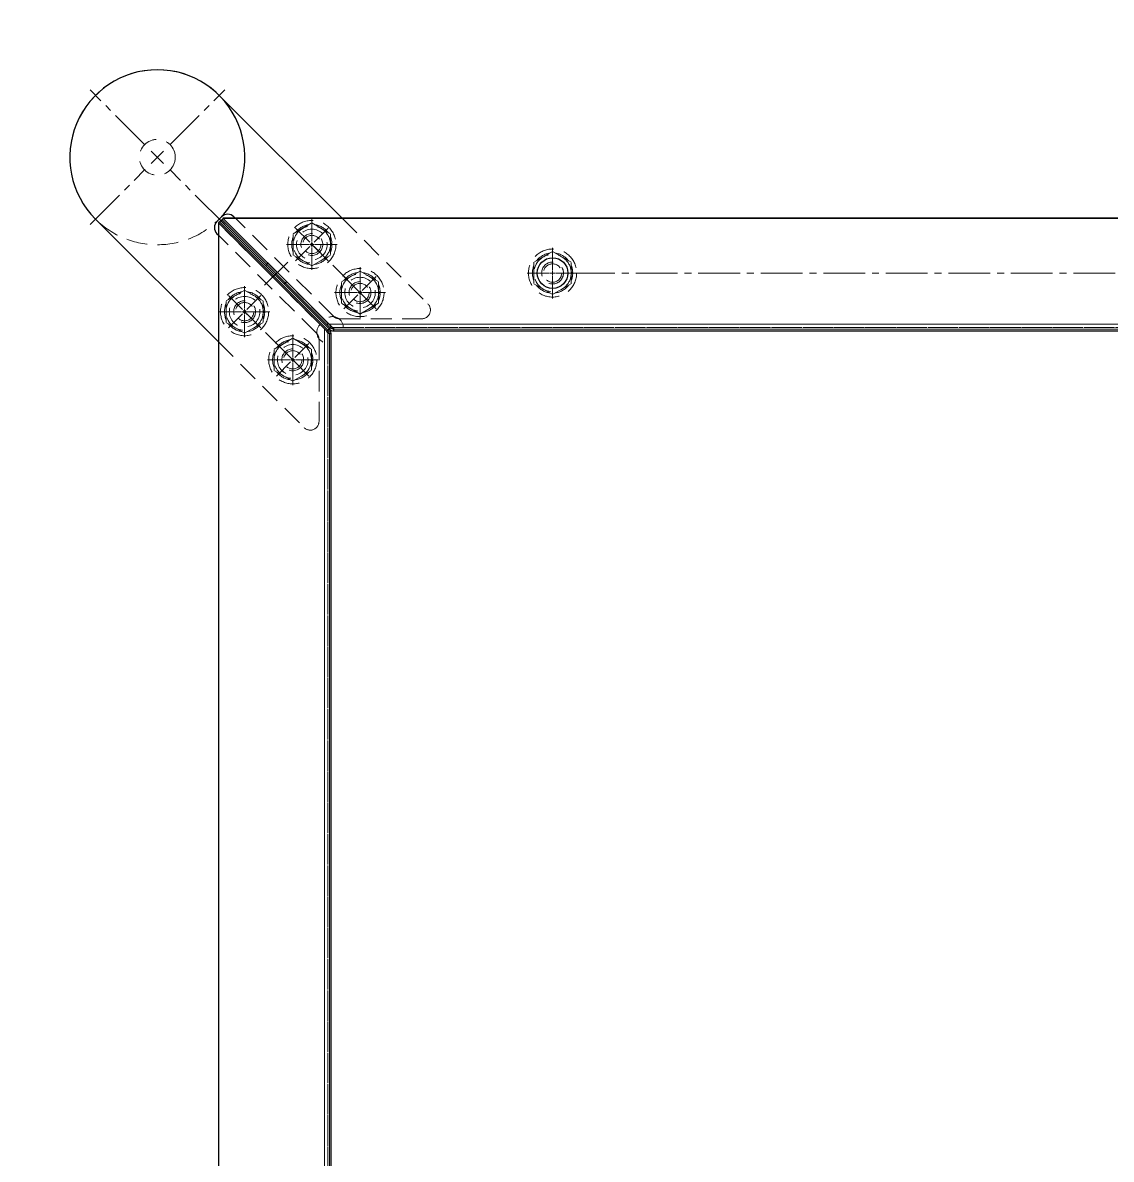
# Model space of a CAD drawing. Header units: millimetres. Extents: x 0 to 51411, y 0 to 16902.
# Drawn here: x 5780 to 6277, y 8065 to 8584 of the extents above; entities that cross this region are included whole.
import ezdxf

# ---------------------------------------------------------------- set-up
doc = ezdxf.new("R2010")
doc.units = ezdxf.units.MM
doc.linetypes.add('CENTER2', pattern=[28.575, 19.05, -3.175, 3.175, -3.175])
doc.linetypes.add('HIDDEN2', pattern=[4.7625, 3.175, -1.5875])
for name, color, linetype, lineweight in [('01_外形線', 7, 'Continuous', 25), ('03_かくれ線', 6, 'HIDDEN2', 13), ('04_中心線', 1, 'CENTER2', 9)]:
    doc.layers.add(name, color=color, linetype=linetype, lineweight=lineweight)
doc.layers.add('10_補助線', color=8, linetype='Continuous', lineweight=13, plot=False)

# ---------------------------------------------------------------- blocks, each defined once
blk = doc.blocks.new('*U419')
at = {"layer": '04_中心線', "color": 0, "linetype": 'CENTER2', "transparency": 16777216}
for p, q in [((0, 1.4), (0, 10.5)), ((-10.5, 0), (-1.4, 0)), ((1.4, 0), (10.5, 0)), ((0, -10.5), (0, -1.4))]:
    blk.add_line(p, q, dxfattribs=at)
at = {"layer": '04_中心線', "color": 0, "linetype": 'Continuous', "transparency": 16777216}
for p, q in [((-0.7, 0), (0.7, 0)), ((0, -0.7), (0, 0.7))]:
    blk.add_line(p, q, dxfattribs=at)
blk = doc.blocks.new('*U386')
at = {"layer": '04_中心線', "color": 0, "linetype": 'CENTER2', "transparency": 16777216}
for p, q in [((0, 1.4), (0, 10.5)), ((-10.5, 0), (-1.4, 0)), ((1.4, 0), (10.5, 0)), ((0, -10.5), (0, -1.4))]:
    blk.add_line(p, q, dxfattribs=at)
at = {"layer": '04_中心線', "color": 0, "linetype": 'Continuous', "transparency": 16777216}
for p, q in [((-0.7, 0), (0.7, 0)), ((0, -0.7), (0, 0.7))]:
    blk.add_line(p, q, dxfattribs=at)
blk = doc.blocks.new('*U416')
at = {"layer": '04_中心線', "color": 0, "linetype": 'CENTER2', "transparency": 16777216}
for p, q in [((0, 1.4), (0, 10.5)), ((-10.5, 0), (-1.4, 0)), ((1.4, 0), (10.5, 0)), ((0, -10.5), (0, -1.4))]:
    blk.add_line(p, q, dxfattribs=at)
at = {"layer": '04_中心線', "color": 0, "linetype": 'Continuous', "transparency": 16777216}
for p, q in [((-0.7, 0), (0.7, 0)), ((0, -0.7), (0, 0.7))]:
    blk.add_line(p, q, dxfattribs=at)
blk = doc.blocks.new('*U392')
at = {"layer": '04_中心線', "color": 0, "linetype": 'CENTER2', "transparency": 16777216}
for p, q in [((0, 2.2), (0, 11.59)), ((-11.59, 0), (-2.2, 0)), ((0, -11.59), (0, -2.2)), ((2.2, 0), (11.59, 0))]:
    blk.add_line(p, q, dxfattribs=at)
at = {"layer": '04_中心線', "color": 0, "linetype": 'Continuous', "transparency": 16777216}
for p, q in [((0, -1.1), (0, 1.1)), ((-1.1, 0), (1.1, 0))]:
    blk.add_line(p, q, dxfattribs=at)
blk = doc.blocks.new('*U393')
at = {"layer": '04_中心線', "color": 0, "linetype": 'CENTER2', "transparency": 16777216}
for p, q in [((0, 2.2), (0, 11.59)), ((-11.59, 0), (-2.2, 0)), ((0, -11.59), (0, -2.2)), ((2.2, 0), (11.59, 0))]:
    blk.add_line(p, q, dxfattribs=at)
at = {"layer": '04_中心線', "color": 0, "linetype": 'Continuous', "transparency": 16777216}
for p, q in [((0, -1.1), (0, 1.1)), ((-1.1, 0), (1.1, 0))]:
    blk.add_line(p, q, dxfattribs=at)
blk = doc.blocks.new('*U401')
at = {"layer": '04_中心線', "color": 0, "linetype": 'CENTER2', "transparency": 16777216}
for p, q in [((0, 8), (0, 43.5)), ((-43.5, 0), (-8, 0)), ((8, 0), (43.5, 0)), ((0, -43.5), (0, -8))]:
    blk.add_line(p, q, dxfattribs=at)
at = {"layer": '04_中心線', "color": 0, "linetype": 'Continuous', "transparency": 16777216}
for p, q in [((-4, 0), (4, 0)), ((0, -4), (0, 4))]:
    blk.add_line(p, q, dxfattribs=at)
blk = doc.blocks.new('*U394')
at = {"layer": '04_中心線', "color": 0, "linetype": 'CENTER2', "transparency": 16777216}
for p, q in [((0, 1.4), (0, 10.5)), ((-10.5, 0), (-1.4, 0)), ((1.4, 0), (10.5, 0)), ((0, -10.5), (0, -1.4))]:
    blk.add_line(p, q, dxfattribs=at)
at = {"layer": '04_中心線', "color": 0, "linetype": 'Continuous', "transparency": 16777216}
for p, q in [((-0.7, 0), (0.7, 0)), ((0, -0.7), (0, 0.7))]:
    blk.add_line(p, q, dxfattribs=at)
blk = doc.blocks.new('*U400')
at = {"layer": '04_中心線', "color": 0, "linetype": 'CENTER2', "transparency": 16777216}
for p, q in [((0, 1.4), (0, 10.5)), ((-10.5, 0), (-1.4, 0)), ((1.4, 0), (10.5, 0)), ((0, -10.5), (0, -1.4))]:
    blk.add_line(p, q, dxfattribs=at)
at = {"layer": '04_中心線', "color": 0, "linetype": 'Continuous', "transparency": 16777216}
for p, q in [((-0.7, 0), (0.7, 0)), ((0, -0.7), (0, 0.7))]:
    blk.add_line(p, q, dxfattribs=at)
blk = doc.blocks.new('*U399')
at = {"layer": '04_中心線', "color": 0, "linetype": 'CENTER2', "transparency": 16777216}
for p, q in [((0, 2.2), (0, 11.59)), ((-11.59, 0), (-2.2, 0)), ((0, -11.59), (0, -2.2)), ((2.2, 0), (11.59, 0))]:
    blk.add_line(p, q, dxfattribs=at)
at = {"layer": '04_中心線', "color": 0, "linetype": 'Continuous', "transparency": 16777216}
for p, q in [((0, -1.1), (0, 1.1)), ((-1.1, 0), (1.1, 0))]:
    blk.add_line(p, q, dxfattribs=at)
blk = doc.blocks.new('*U407')
at = {"layer": '04_中心線', "color": 0, "linetype": 'CENTER2', "transparency": 16777216}
for p, q in [((0, 8), (0, 43.5)), ((-43.5, 0), (-8, 0)), ((8, 0), (43.5, 0)), ((0, -43.5), (0, -8))]:
    blk.add_line(p, q, dxfattribs=at)
at = {"layer": '04_中心線', "color": 0, "linetype": 'Continuous', "transparency": 16777216}
for p, q in [((-4, 0), (4, 0)), ((0, -4), (0, 4))]:
    blk.add_line(p, q, dxfattribs=at)
blk = doc.blocks.new('*U424')
at = {"layer": '04_中心線', "color": 0, "linetype": 'CENTER2', "transparency": 16777216}
for p, q in [((0, 1.4), (0, 10.5)), ((-10.5, 0), (-1.4, 0)), ((1.4, 0), (10.5, 0)), ((0, -10.5), (0, -1.4))]:
    blk.add_line(p, q, dxfattribs=at)
at = {"layer": '04_中心線', "color": 0, "linetype": 'Continuous', "transparency": 16777216}
for p, q in [((-0.7, 0), (0.7, 0)), ((0, -0.7), (0, 0.7))]:
    blk.add_line(p, q, dxfattribs=at)
blk = doc.blocks.new('*U406')
at = {"layer": '04_中心線', "color": 0, "linetype": 'CENTER2', "transparency": 16777216}
for p, q in [((0, 1.4), (0, 10.5)), ((-10.5, 0), (-1.4, 0)), ((1.4, 0), (10.5, 0)), ((0, -10.5), (0, -1.4))]:
    blk.add_line(p, q, dxfattribs=at)
at = {"layer": '04_中心線', "color": 0, "linetype": 'Continuous', "transparency": 16777216}
for p, q in [((-0.7, 0), (0.7, 0)), ((0, -0.7), (0, 0.7))]:
    blk.add_line(p, q, dxfattribs=at)
blk = doc.blocks.new('*U429')
at = {"layer": '04_中心線', "color": 0, "linetype": 'CENTER2', "transparency": 16777216}
for p, q in [((0, 1.4), (0, 10.5)), ((-10.5, 0), (-1.4, 0)), ((1.4, 0), (10.5, 0)), ((0, -10.5), (0, -1.4))]:
    blk.add_line(p, q, dxfattribs=at)
at = {"layer": '04_中心線', "color": 0, "linetype": 'Continuous', "transparency": 16777216}
for p, q in [((-0.7, 0), (0.7, 0)), ((0, -0.7), (0, 0.7))]:
    blk.add_line(p, q, dxfattribs=at)
blk = doc.blocks.new('*U428')
at = {"layer": '04_中心線', "color": 0, "linetype": 'CENTER2', "transparency": 16777216}
for p, q in [((0, 1.4), (0, 10.5)), ((-10.5, 0), (-1.4, 0)), ((1.4, 0), (10.5, 0)), ((0, -10.5), (0, -1.4))]:
    blk.add_line(p, q, dxfattribs=at)
at = {"layer": '04_中心線', "color": 0, "linetype": 'Continuous', "transparency": 16777216}
for p, q in [((-0.7, 0), (0.7, 0)), ((0, -0.7), (0, 0.7))]:
    blk.add_line(p, q, dxfattribs=at)
blk = doc.blocks.new('*U432')
at = {"layer": '04_中心線', "color": 0, "linetype": 'CENTER2', "transparency": 16777216}
for p, q in [((0, 2.2), (0, 11.59)), ((-11.59, 0), (-2.2, 0)), ((0, -11.59), (0, -2.2)), ((2.2, 0), (11.59, 0))]:
    blk.add_line(p, q, dxfattribs=at)
at = {"layer": '04_中心線', "color": 0, "linetype": 'Continuous', "transparency": 16777216}
for p, q in [((0, -1.1), (0, 1.1)), ((-1.1, 0), (1.1, 0))]:
    blk.add_line(p, q, dxfattribs=at)
blk = doc.blocks.new('*U425')
at = {"layer": '04_中心線', "color": 0, "linetype": 'CENTER2', "transparency": 16777216}
for p, q in [((0, 2.2), (0, 11.59)), ((-11.59, 0), (-2.2, 0)), ((0, -11.59), (0, -2.2)), ((2.2, 0), (11.59, 0))]:
    blk.add_line(p, q, dxfattribs=at)
at = {"layer": '04_中心線', "color": 0, "linetype": 'Continuous', "transparency": 16777216}
for p, q in [((0, -1.1), (0, 1.1)), ((-1.1, 0), (1.1, 0))]:
    blk.add_line(p, q, dxfattribs=at)

msp = doc.modelspace()

# ---------------------------------------------------------------- linework, layer by layer
at = {"layer": '01_外形線'}
for p, q in [((5869.654, 8551.085), (5925.809, 8494.93)), ((5813.086, 8494.517), (5869.241, 8438.362)), ((5868.595, 8493.458), (5869.654, 8494.517)), ((5870.361, 8493.807), (5869.301, 8492.746)), ((5869.301, 8492.746), (5917.737, 8444.309)), ((5869.301, 8492.746), (5869.301, 7591.63)), ((5917.737, 8444.309), (5869.301, 8492.746)), ((5870.713, 8495.576), (5869.654, 8494.517)), ((5870.361, 8493.807), (5871.422, 8494.867)), ((5870.361, 8493.807), (5919.859, 8444.309)), ((5870.361, 8493.807), (5919.859, 8444.309)), ((5871.422, 8494.867), (5919.859, 8446.43)), ((6772.538, 8494.867), (5871.422, 8494.867)), ((5871.422, 8494.867), (5919.859, 8446.43)), ((5876.37, 8495.576), (5877.016, 8494.93)), ((5868.595, 8487.801), (5869.241, 8487.155)), ((5920.737, 7642.188), (5920.737, 8442.188)), ((5921.98, 8443.43), (6721.98, 8443.43))]:
    msp.add_line(p, q, dxfattribs=at)
for points in [[(5869.301, 8492.746), (5869.237, 8492.809), (5869.237, 7591.566), (5869.301, 7591.63)], [(6772.538, 8494.867), (6772.601, 8494.93), (5871.359, 8494.93), (5871.422, 8494.867)]]:
    msp.add_lwpolyline(points, dxfattribs=at)
msp.add_circle((6021.98, 8469.867), 7, dxfattribs=at)
for centre, radius, start, end in [((5841.37, 8522.801), 40, 315, 225), ((5871.424, 8490.629), 4, 135, 225), ((5873.542, 8492.747), 4, 45, 135), ((5926.561, 8452.031), 8.734, 219.88575, 233.02791), ((5912.137, 8437.607), 8.734, 36.97209, 50.11425), ((5920.679, 8444.342), 2.155, 223.44471, 271.54875), ((5921.98, 8446.43), 3, 225, 270), ((5917.737, 8442.188), 3, 0, 45), ((5919.826, 8443.489), 2.155, 358.45125, 46.55529)]:
    msp.add_arc(centre, radius, start, end, dxfattribs=at)
at = {"layer": '03_かくれ線', "ltscale": 3}
for p, q in [((5921.844, 8450.102), (5877.016, 8494.93)), ((5925.809, 8494.93), (5964.981, 8455.759)), ((5914.069, 8442.327), (5869.241, 8487.155)), ((5924.672, 8448.93), (5962.152, 8448.93)), ((5919.237, 7642.188), (5919.237, 8442.188)), ((5921.98, 8444.93), (6721.98, 8444.93)), ((5869.241, 8438.362), (5908.412, 8399.19)), ((5915.241, 8439.499), (5915.241, 8402.019))]:
    msp.add_line(p, q, dxfattribs=at)
at = {"layer": '03_かくれ線'}
for p, q in [((5890.867, 8473.3), (5891.928, 8474.361)), ((5899.354, 8464.816), (5900.414, 8465.877))]:
    msp.add_line(p, q, dxfattribs=at)
at = {"layer": '03_かくれ線', "ltscale": 3}
for points in [[(5869.301, 7591.63), (5915.702, 7638.031, -0.6681786), (5919.237, 7646.566), (5919.237, 8437.809, -0.6681786), (5915.702, 8446.345), (5869.301, 8492.746)], [(5871.422, 8494.867), (5917.823, 8448.466, -0.6681786), (5926.359, 8444.93), (6717.601, 8444.93, -0.6681786), (6726.137, 8448.466), (6772.538, 8494.867)]]:
    msp.add_lwpolyline(points, format="xyb", dxfattribs=at)
for points in [[(5903.48, 8478.023), (5903.48, 8487.838), (5911.98, 8492.745), (5920.48, 8487.838), (5920.48, 8478.023), (5911.98, 8473.115)], [(6013.48, 8474.775), (6013.48, 8464.96), (6021.98, 8460.052), (6030.48, 8464.96), (6030.48, 8474.775), (6021.98, 8479.682)], [(5925.48, 8456.023), (5925.48, 8465.838), (5933.98, 8470.745), (5942.48, 8465.838), (5942.48, 8456.023), (5933.98, 8451.115)], [(5872.737, 8447.287), (5872.737, 8457.102), (5881.237, 8462.009), (5889.737, 8457.102), (5889.737, 8447.287), (5881.237, 8442.379)], [(5894.737, 8425.287), (5894.737, 8435.102), (5903.237, 8440.009), (5911.737, 8435.102), (5911.737, 8425.287), (5903.237, 8420.379)]]:
    msp.add_lwpolyline(points, close=True, dxfattribs=at)
for points in [[(5920.48, 8483.305), (5921.172, 8483.305)], [(5920.48, 8482.555), (5921.172, 8482.555)], [(6030.48, 8470.242), (6031.172, 8470.242)], [(6030.48, 8469.492), (6031.172, 8469.492)], [(5942.48, 8461.305), (5943.172, 8461.305)], [(5942.48, 8460.555), (5943.172, 8460.555)], [(5889.737, 8452.569), (5890.43, 8452.569)], [(5889.737, 8451.819), (5890.43, 8451.819)], [(5911.737, 8430.569), (5912.43, 8430.569)], [(5911.737, 8429.819), (5912.43, 8429.819)]]:
    msp.add_lwpolyline(points, dxfattribs=at)
for centre, radius in [((5841.37, 8522.801), 8.2), ((5841.37, 8522.801), 8.2), ((5911.98, 8482.93), 11), ((5911.98, 8482.93), 8.5), ((5911.98, 8482.93), 7), ((5911.98, 8482.93), 7), ((5911.98, 8482.93), 5), ((5911.98, 8482.93), 4.188), ((6021.98, 8469.867), 11), ((6021.98, 8469.867), 8.5), ((5933.98, 8460.93), 11), ((6021.98, 8469.867), 5), ((6021.98, 8469.867), 4.188), ((5933.98, 8460.93), 8.5), ((5933.98, 8460.93), 7), ((5933.98, 8460.93), 7), ((5933.98, 8460.93), 5), ((5881.237, 8452.194), 11), ((5881.237, 8452.194), 8.5), ((5933.98, 8460.93), 4.188), ((5881.237, 8452.188), 7), ((5881.241, 8452.191), 7), ((5881.237, 8452.194), 5), ((5881.237, 8452.194), 4.188), ((5903.237, 8430.194), 11), ((5903.237, 8430.194), 8.5), ((5903.237, 8430.188), 7), ((5903.241, 8430.191), 7), ((5903.237, 8430.194), 5), ((5903.237, 8430.194), 4.188)]:
    msp.add_circle(centre, radius, dxfattribs=at)
for centre, radius, start, end in [((5841.37, 8522.801), 40, 45, 315), ((5911.98, 8482.93), 9.2, 97.50502, 142.49498), ((5911.98, 8482.93), 9.2, 37.50502, 82.49498), ((5911.98, 8482.93), 9.2, 157.50502, 202.49498), ((5911.98, 8482.93), 9.2, 2.33607, 22.49498), ((5911.98, 8482.93), 9.2, 337.50502, 357.66393), ((5911.98, 8482.93), 9.2, 217.50502, 262.49498), ((5911.98, 8482.93), 9.2, 277.50502, 322.49498), ((6021.98, 8469.867), 9.2, 97.50502, 142.49498), ((6021.98, 8469.867), 9.2, 37.50502, 82.49498), ((6021.98, 8469.867), 9.2, 157.50502, 202.49498), ((6021.98, 8469.867), 9.2, 2.33607, 22.49498), ((5933.98, 8460.93), 9.2, 97.50502, 142.49498), ((5933.98, 8460.93), 9.2, 37.50502, 82.49498), ((6021.98, 8469.867), 9.2, 337.50502, 357.66393), ((5881.237, 8452.194), 9.2, 97.50502, 142.49498), ((5881.237, 8452.194), 9.2, 37.50502, 82.49498), ((5933.98, 8460.93), 9.2, 157.50502, 202.49498), ((5933.98, 8460.93), 9.2, 2.33607, 22.49498), ((6021.98, 8469.867), 9.2, 217.50502, 262.49498), ((6021.98, 8469.867), 9.2, 277.50502, 322.49498), ((5881.237, 8452.194), 9.2, 157.50502, 202.49498), ((5881.237, 8452.194), 9.2, 2.33607, 22.49498), ((5933.98, 8460.93), 9.2, 337.50502, 357.66393), ((5962.152, 8452.93), 4, 270, 45), ((5881.237, 8452.194), 9.2, 337.50502, 357.66393), ((5933.98, 8460.93), 9.2, 217.50502, 262.49498), ((5933.98, 8460.93), 9.2, 277.50502, 322.49498), ((5881.237, 8452.194), 9.2, 217.50502, 262.49498), ((5881.237, 8452.194), 9.2, 277.50502, 322.49498), ((5924.672, 8452.93), 4, 225, 270), ((5911.241, 8439.499), 4, 0, 45), ((5903.237, 8430.194), 9.2, 97.50502, 142.49498), ((5903.237, 8430.194), 9.2, 37.50502, 82.49498), ((5903.237, 8430.194), 9.2, 157.50502, 202.49498), ((5903.237, 8430.194), 9.2, 2.33607, 22.49498), ((5903.237, 8430.194), 9.2, 337.50502, 357.66393), ((5903.237, 8430.194), 9.2, 217.50502, 262.49498), ((5903.237, 8430.194), 9.2, 277.50502, 322.49498), ((5911.241, 8402.019), 4, 225, 0)]:
    msp.add_arc(centre, radius, start, end, dxfattribs=at)
at = {"layer": '03_かくれ線'}
for centre, start, end in [((5921.98, 8446.43), 225, 270), ((5917.737, 8442.188), 0, 45)]:
    msp.add_arc(centre, 1.5, start, end, dxfattribs=at)
at = {"layer": '04_中心線'}
for p, q in [((5934.98, 8459.93), (5911.98, 8482.93)), ((5900.944, 8474.891), (5890.337, 8464.285)), ((6621.98, 8469.867), (6021.98, 8469.867)), ((5904.241, 8429.191), (5881.241, 8452.191))]:
    msp.add_line(p, q, dxfattribs=at)
at = {"layer": '10_補助線'}
for p, q in [((5869.831, 8493.276), (5919.328, 8443.779)), ((5870.892, 8494.337), (5920.389, 8444.839)), ((5895.11, 8469.058), (5896.171, 8470.118)), ((5918.798, 8446.43), (6724.101, 8446.43)), ((5919.859, 8444.309), (5920.919, 8445.37)), ((5917.737, 7639.006), (5917.737, 8444.309)), ((5919.859, 8444.309), (5918.798, 8443.248)), ((5919.237, 8442.188), (5920.737, 8442.188)), ((5919.987, 7642.188), (5919.987, 8442.188)), ((5921.98, 8444.93), (5921.98, 8443.43)), ((5921.98, 8444.18), (6721.98, 8444.18))]:
    msp.add_line(p, q, dxfattribs=at)
for points in [[(5915.702, 8446.345), (5919.237, 8442.809), (5919.237, 8437.809)], [(5917.823, 8448.466), (5921.359, 8444.93), (5926.359, 8444.93)]]:
    msp.add_lwpolyline(points, dxfattribs=at)
for centre, start, end in [((5917.737, 8442.188), 0, 45), ((5921.98, 8446.43), 225, 270)]:
    msp.add_arc(centre, 2.25, start, end, dxfattribs=at)

# ---------------------------------------------------------------- block references
at = {"layer": '04_中心線', "linetype": 'CENTER2'}
for name, p, rotation in [('*U401', (5841.37, 8522.801), 45.00000000000006), ('*U407', (5841.37, 8522.801), 45.00000000000318), ('*U394', (5911.98, 8482.93), 45.00000000000006), ('*U392', (5911.98, 8482.93), 89.99999999999999), ('*U419', (5911.98, 8482.93), 180), ('*U399', (6021.98, 8469.867), 89.99999999999999), ('*U416', (6021.98, 8469.867), 180), ('*U400', (5933.98, 8460.93), 45.00000000000006), ('*U393', (5933.98, 8460.93), 89.99999999999999), ('*U386', (5933.98, 8460.93), 180), ('*U424', (5881.241, 8452.191), 45.00000000000318), ('*U432', (5881.237, 8452.194), 89.99999999999999), ('*U429', (5881.237, 8452.188), 270), ('*U406', (5903.241, 8430.191), 45.00000000000318), ('*U425', (5903.237, 8430.194), 89.99999999999999), ('*U428', (5903.237, 8430.188), 270)]:
    msp.add_blockref(name, p, dxfattribs=dict(at, rotation=rotation))

doc.saveas('drawing.dxf')
